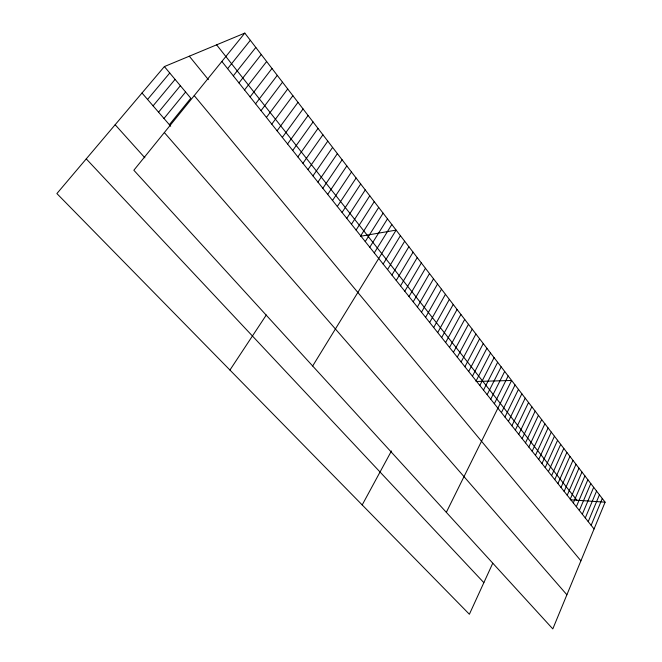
<?xml version="1.0" encoding="UTF-8"?>
<svg xmlns="http://www.w3.org/2000/svg" width="662" height="662" viewBox="0 0 662 662"><rect width="100%" height="100%" fill="white"/><g stroke="black" fill="none" stroke-linecap="round" stroke-linejoin="round"><path stroke-width="0.99" d="M605.109 502.185L552.803 628.9L133.848 170.242L244.808 33.1L605.109 502.185L570.305 499.777M591.149 525.322L602.279 498.503M588.22 521.648L599.433 494.795M585.282 517.949L596.57 491.063M582.32 514.225L593.682 487.306M579.333 510.485L590.785 483.533M576.337 506.711L587.864 479.727M573.317 502.921L584.918 475.904M570.272 499.098L581.964 472.047M567.21 495.259L578.985 468.175M564.132 491.386L575.99 464.269M561.028 487.489L572.969 460.338M557.909 483.566L569.932 456.391M554.764 479.619L566.879 452.411M551.603 475.639L563.801 448.397M548.417 471.642L560.697 444.368M545.207 467.612L557.578 440.304M541.979 463.557L554.442 436.217M492.735 563.271L469.383 614.253L56.891 193.569L164.383 66.572L244.808 33.1M538.727 459.469L551.281 432.104M535.45 455.357L548.095 427.958M532.157 451.219L544.892 423.788M528.83 447.049L541.665 419.592M525.496 442.845L538.421 415.364M522.128 438.625L535.153 411.102M518.735 434.363L531.859 406.816M515.326 430.077L528.541 402.504M511.892 425.757L525.206 398.152M508.424 421.413L521.846 393.782M504.941 417.035L518.462 389.372M501.432 412.625L515.053 384.936M446.329 512.33L511.618 380.468L476.077 381.478M494.332 403.712L508.159 375.966M490.749 399.203L504.684 371.432M487.141 394.668L501.175 366.872M483.5 390.1L497.65 362.271M479.834 385.499L494.092 357.645M476.143 380.857L490.509 352.987M472.428 376.19L486.901 348.286M468.679 371.481L483.268 343.561M464.906 366.748L479.611 338.795M461.108 361.973L475.928 333.996M457.276 357.157L472.213 329.163M453.42 352.316L468.473 324.289M449.531 347.434L464.707 319.39M362.197 504.941L391.449 450.963M445.617 342.511L460.909 314.442M441.67 337.554L457.086 309.468M437.698 332.564L453.23 304.454M433.693 327.533L449.349 299.398M429.655 322.46L445.443 294.309M425.592 317.355L441.504 289.178M421.487 312.207L437.532 284.015M417.358 307.019L433.536 278.81M413.204 301.798L429.506 273.563M409.008 296.526L425.451 268.276M404.78 291.214L421.355 262.946M400.518 285.868L417.234 257.584M396.232 280.473L413.08 252.172M391.904 275.036L408.893 246.719M387.543 269.558L404.672 241.233M383.149 264.039L400.419 235.697M312.663 366.003L396.133 230.111L360.418 236.276M374.262 252.884L391.83 224.509M369.768 247.24L387.485 218.857M365.25 241.556L383.116 213.164M360.682 235.829L378.705 207.421M356.09 230.053L374.262 201.629M351.448 224.228L369.777 195.803M346.78 218.361L365.258 189.92M342.064 212.436L360.707 183.995M337.314 206.47L356.123 178.02M229.937 370.05L266.314 314.971M332.523 200.454L351.489 171.996M327.69 194.38L346.83 165.922M322.824 188.265L342.122 159.799M317.909 182.091L337.38 153.625M312.952 175.877L332.597 147.394M307.962 169.596L327.781 141.122M302.923 163.274L322.915 134.791M297.842 156.886L318.017 128.411M292.72 150.448L313.076 121.974M287.548 143.96L308.087 115.486M282.335 137.415L303.064 108.94M277.08 130.803L297.991 102.337M271.776 124.142L292.877 95.684M266.422 117.422L287.722 88.965M261.027 110.645L282.517 82.196M255.582 103.802L277.27 75.36M250.087 96.9L271.983 68.476M244.543 89.941L266.637 61.525M238.949 82.916L261.258 54.507M233.305 75.824L255.822 47.432M227.612 68.674L250.344 40.299M169.364 124.704L190.813 98.233L164.383 66.572M163.986 118.473L185.608 92.001M158.557 112.184L180.362 85.721M153.079 105.846L175.082 79.39M147.568 99.449L169.753 73.01M86.25 158.88L483.856 582.659M115.155 124.729L144.895 157.821M164.341 132.549L566.887 594.774M142.007 93.011L170.697 126.252M194.231 95.609L580.905 560.822M189.315 56.196L208.398 79.655M221.869 61.458L594.054 528.963M216.606 44.834L576.9 500.232"/></g></svg>
